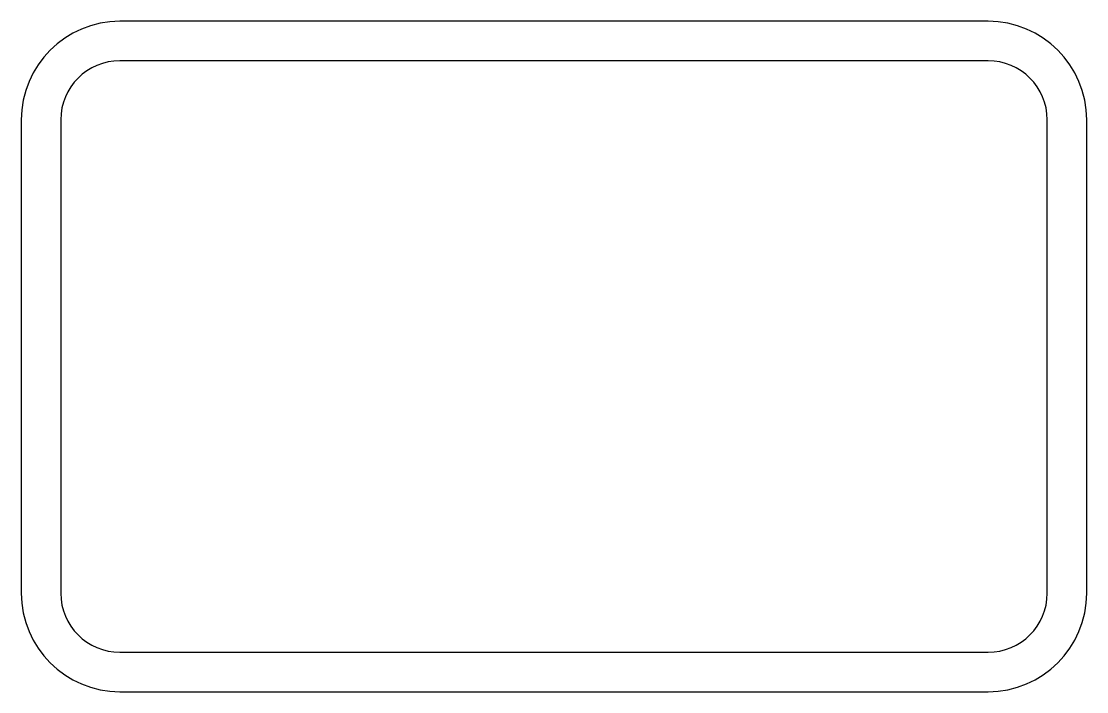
# Model space of a CAD drawing. Header units: millimetres. Extents: x 62.8 to 116.8, y -69.8 to -35.8.
import ezdxf

# ---------------------------------------------------------------- set-up
doc = ezdxf.new("R2010")
doc.units = ezdxf.units.MM

msp = doc.modelspace()

# ---------------------------------------------------------------- linework, layer by layer
for p, q in [((111.75, -35.77), (67.75, -35.77)), ((111.75, -37.77), (67.75, -37.77)), ((62.75, -40.77), (62.75, -64.77)), ((64.75, -40.77), (64.75, -64.77)), ((114.75, -64.77), (114.75, -40.77)), ((116.75, -64.77), (116.75, -40.77)), ((67.75, -67.77), (111.75, -67.77)), ((67.75, -69.77), (111.75, -69.77))]:
    msp.add_line(p, q)
for centre, radius, start, end in [((67.75, -40.77), 5, 90, 180), ((111.75, -40.77), 5, 0, 90), ((67.75, -40.77), 3, 90, 180), ((111.75, -40.77), 3, 0, 90), ((67.75, -64.77), 5, 180, 270), ((67.75, -64.77), 3, 180, 270), ((111.75, -64.77), 5, 270, 360), ((111.75, -64.77), 3, 270, 360)]:
    msp.add_arc(centre, radius, start, end)

doc.saveas('drawing.dxf')
